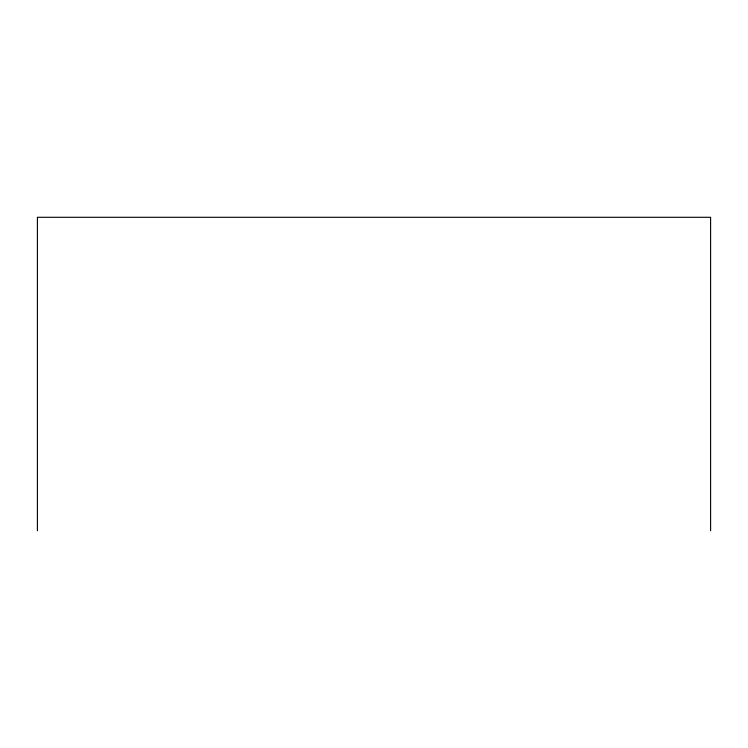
<?xml version="1.0" encoding="UTF-8"?>
<svg xmlns="http://www.w3.org/2000/svg" width="748" height="748" viewBox="0 0 748 748"><rect width="100%" height="100%" fill="white"/><g stroke="black" fill="none" stroke-linecap="round" stroke-linejoin="round"><path stroke-width="1.12" d="M710.6 530.706L710.6 217.294L37.4 217.294L37.4 530.706"/></g></svg>
